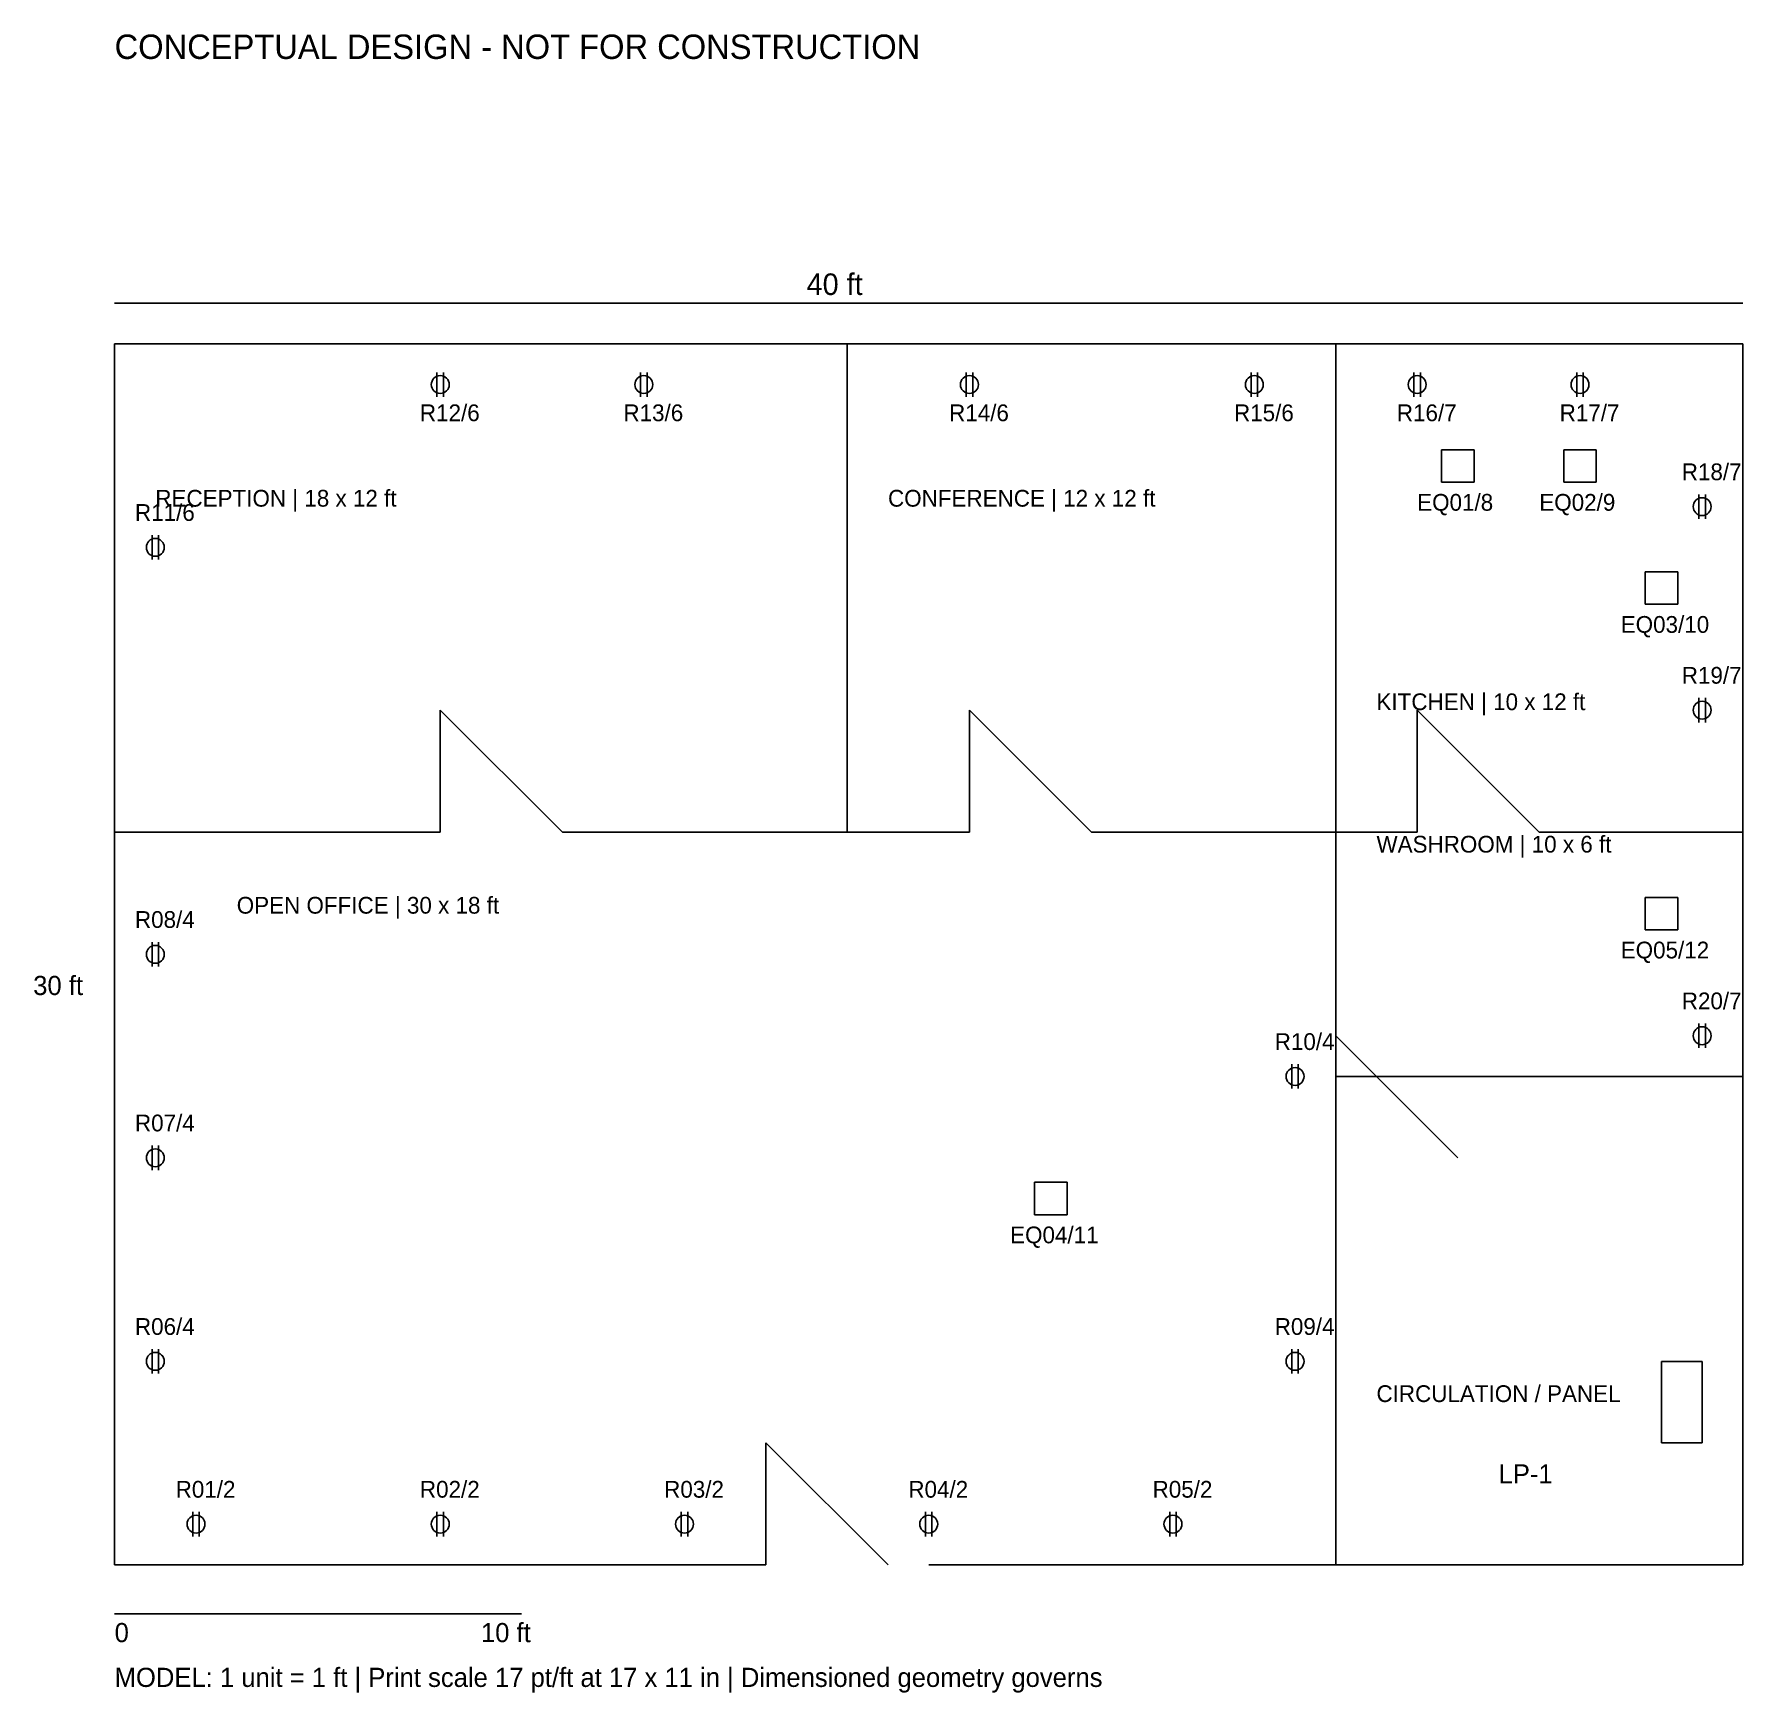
# Model space of a CAD drawing. Header units: feet. Extents: x -2 to 40, y -3.1 to 37.6.
import ezdxf

# ---------------------------------------------------------------- set-up
doc = ezdxf.new("R2010")
doc.units = ezdxf.units.FT
for name, color, linetype in [('A-DOORS', 8, 'Continuous'), ('A-WALLS', 7, 'Continuous'), ('E-POWER', 4, 'Continuous'), ('E-TEXT', 7, 'Continuous')]:
    doc.layers.add(name, color=color, linetype=linetype)

msp = doc.modelspace()

# ---------------------------------------------------------------- linework, layer by layer
at = {"layer": 'A-DOORS'}
for p, q in [((8, 18), (8, 21)), ((8, 21), (11, 18)), ((21, 18), (21, 21)), ((21, 21), (24, 18)), ((32, 18), (32, 21)), ((32, 21), (35, 18)), ((30, 10), (30, 13)), ((30, 13), (33, 10)), ((16, 0), (16, 3)), ((16, 3), (19, 0))]:
    msp.add_line(p, q, dxfattribs=at)
at = {"layer": 'A-WALLS'}
for p, q in [((40, 30), (0, 30)), ((0, 30), (0, 0)), ((18, 18), (18, 30)), ((30, 18), (30, 30)), ((40, 0), (40, 30)), ((0, 18), (8, 18)), ((11, 18), (18, 18)), ((18, 18), (21, 18)), ((24, 18), (30, 18)), ((30, 13), (30, 18)), ((30, 18), (32, 18)), ((35, 18), (40, 18)), ((30, 12), (40, 12)), ((30, 0), (30, 10)), ((0, 0), (16, 0)), ((20, 0), (40, 0))]:
    msp.add_line(p, q, dxfattribs=at)
at = {"layer": 'E-POWER'}
for p, q in [((7.92, 28.7), (7.92, 29.3)), ((8.08, 28.7), (8.08, 29.3)), ((12.92, 28.7), (12.92, 29.3)), ((13.08, 28.7), (13.08, 29.3)), ((20.92, 28.7), (20.92, 29.3)), ((21.08, 28.7), (21.08, 29.3)), ((27.92, 28.7), (27.92, 29.3)), ((28.08, 28.7), (28.08, 29.3)), ((31.92, 28.7), (31.92, 29.3)), ((32.08, 28.7), (32.08, 29.3)), ((35.92, 28.7), (35.92, 29.3)), ((36.08, 28.7), (36.08, 29.3)), ((33.4, 27.4), (32.6, 27.4)), ((32.6, 27.4), (32.6, 26.6)), ((33.4, 26.6), (33.4, 27.4)), ((36.4, 27.4), (35.6, 27.4)), ((35.6, 27.4), (35.6, 26.6)), ((36.4, 26.6), (36.4, 27.4)), ((32.6, 26.6), (33.4, 26.6)), ((35.6, 26.6), (36.4, 26.6)), ((38.92, 25.7), (38.92, 26.3)), ((39.08, 25.7), (39.08, 26.3)), ((0.92, 24.7), (0.92, 25.3)), ((1.08, 24.7), (1.08, 25.3)), ((38.4, 24.4), (37.6, 24.4)), ((37.6, 24.4), (37.6, 23.6)), ((38.4, 23.6), (38.4, 24.4)), ((37.6, 23.6), (38.4, 23.6)), ((38.92, 20.7), (38.92, 21.3)), ((39.08, 20.7), (39.08, 21.3)), ((38.4, 16.4), (37.6, 16.4)), ((37.6, 16.4), (37.6, 15.6)), ((38.4, 15.6), (38.4, 16.4)), ((37.6, 15.6), (38.4, 15.6)), ((0.92, 14.7), (0.92, 15.3)), ((1.08, 14.7), (1.08, 15.3)), ((38.92, 12.7), (38.92, 13.3)), ((39.08, 12.7), (39.08, 13.3)), ((28.92, 11.7), (28.92, 12.3)), ((29.08, 11.7), (29.08, 12.3)), ((0.92, 9.7), (0.92, 10.3)), ((1.08, 9.7), (1.08, 10.3)), ((23.4, 9.4), (22.6, 9.4)), ((22.6, 9.4), (22.6, 8.6)), ((23.4, 8.6), (23.4, 9.4)), ((22.6, 8.6), (23.4, 8.6)), ((0.92, 4.7), (0.92, 5.3)), ((1.08, 4.7), (1.08, 5.3)), ((28.92, 4.7), (28.92, 5.3)), ((29.08, 4.7), (29.08, 5.3)), ((39, 5), (38, 5)), ((38, 5), (38, 3)), ((39, 3), (39, 5)), ((38, 3), (39, 3)), ((1.92, 0.7), (1.92, 1.3)), ((2.08, 0.7), (2.08, 1.3)), ((7.92, 0.7), (7.92, 1.3)), ((8.08, 0.7), (8.08, 1.3)), ((13.92, 0.7), (13.92, 1.3)), ((14.08, 0.7), (14.08, 1.3)), ((19.92, 0.7), (19.92, 1.3)), ((20.08, 0.7), (20.08, 1.3)), ((25.92, 0.7), (25.92, 1.3)), ((26.08, 0.7), (26.08, 1.3))]:
    msp.add_line(p, q, dxfattribs=at)
for centre in [(8, 29), (13, 29), (21, 29), (28, 29), (32, 29), (36, 29), (39, 26), (1, 25), (39, 21), (1, 15), (39, 13), (29, 12), (1, 10), (1, 5), (29, 5), (2, 1), (8, 1), (14, 1), (20, 1), (26, 1)]:
    msp.add_circle(centre, 0.22, dxfattribs=at)
at = {"layer": 'E-TEXT'}
for p, q in [((0, 31), (40, 31)), ((0, -1.2), (10, -1.2))]:
    msp.add_line(p, q, dxfattribs=at)

# ---------------------------------------------------------------- texts
for s, height, p in [('CONCEPTUAL DESIGN - NOT FOR CONSTRUCTION', 0.6, (0, 37)), ('40 ft', 0.5294, (17, 31.2)), ('R12/6', 0.4118, (7.5, 28.1)), ('R13/6', 0.4118, (12.5, 28.1)), ('R14/6', 0.4118, (20.5, 28.1)), ('R15/6', 0.4118, (27.5, 28.1)), ('R16/7', 0.4118, (31.5, 28.1)), ('R17/7', 0.4118, (35.5, 28.1)), ('R18/7', 0.4118, (38.5, 26.65)), ('R11/6', 0.4118, (0.5, 25.65)), ('RECEPTION | 18 x 12 ft', 0.41176, (1, 26)), ('CONFERENCE | 12 x 12 ft', 0.41176, (19, 26)), ('EQ01/8', 0.4118, (32, 25.9)), ('EQ02/9', 0.4118, (35, 25.9)), ('EQ03/10', 0.4118, (37, 22.9)), ('R19/7', 0.4118, (38.5, 21.65)), ('KITCHEN | 10 x 12 ft', 0.41176, (31, 21)), ('WASHROOM | 10 x 6 ft', 0.41176, (31, 17.5)), ('OPEN OFFICE | 30 x 18 ft', 0.41176, (3, 16)), ('R08/4', 0.4118, (0.5, 15.65)), ('EQ05/12', 0.4118, (37, 14.9)), ('30 ft', 0.4706, (-2, 14)), ('R20/7', 0.4118, (38.5, 13.65)), ('R10/4', 0.4118, (28.5, 12.65)), ('R07/4', 0.4118, (0.5, 10.65)), ('EQ04/11', 0.4118, (22, 7.9)), ('R06/4', 0.4118, (0.5, 5.65)), ('R09/4', 0.4118, (28.5, 5.65)), ('CIRCULATION / PANEL', 0.41176, (31, 4)), ('LP-1', 0.4706, (34, 2)), ('R01/2', 0.4118, (1.5, 1.65)), ('R02/2', 0.4118, (7.5, 1.65)), ('R03/2', 0.4118, (13.5, 1.65)), ('R04/2', 0.4118, (19.5, 1.65)), ('R05/2', 0.4118, (25.5, 1.65)), ('0', 0.471, (0, -1.9)), ('10 ft', 0.4706, (9, -1.9)), ('MODEL: 1 unit = 1 ft | Print scale 17 pt/ft at 17 x 11 in | Dimensioned geometry governs', 0.47059, (0, -3))]:
    msp.add_text(s, height=height, dxfattribs=at).set_placement(p)

doc.saveas('drawing.dxf')
